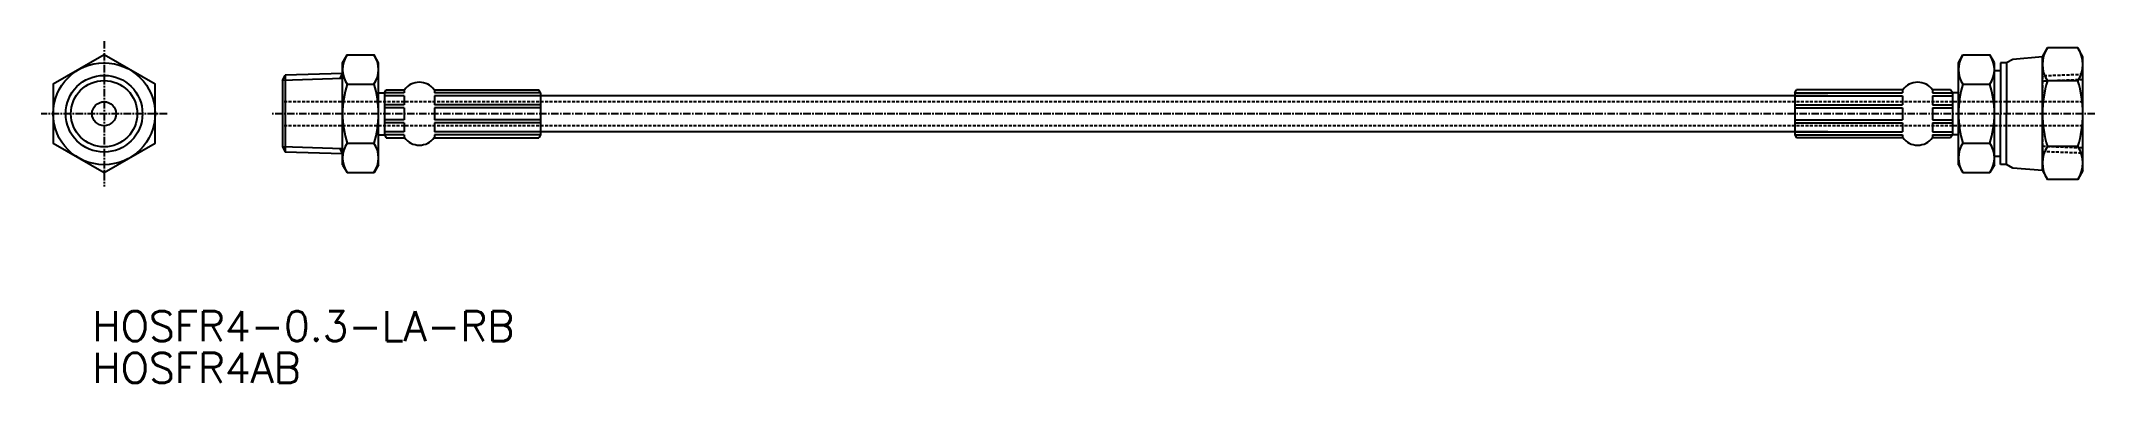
# Model space of a CAD drawing. Extents: x 35 to 377, y 104 to 161.
import ezdxf
from ezdxf.enums import TextEntityAlignment as Align

# ---------------------------------------------------------------- set-up
doc = ezdxf.new("R2010")
doc.units = 0
doc.linetypes.add('CENTER', pattern=[2, 1.25, -0.25, 0.25, -0.25])
doc.linetypes.add('DASHED', pattern=[0.75, 0.5, -0.25])
doc.layers.get('0').update_dxf_attribs({"linetype": 'CONTINUOUS'})
doc.layers.add('CENTER', color=1, linetype='CENTER')
doc.styles.get("Standard").update_dxf_attribs({"font": 'txt.shx', "bigfont": 'extfont.shx'})

msp = doc.modelspace()

# ---------------------------------------------------------------- linework, layer by layer
at = {"color": 7, "linetype": 'CONTINUOUS'}
for p, q in [((85.24, 156.98), (86, 158.3)), ((86, 158.3), (90.48, 158.3)), ((91.24, 156.98), (90.48, 158.3)), ((354.49, 156.98), (355.25, 158.3)), ((355.25, 158.3), (359.73, 158.3)), ((360.49, 156.98), (359.73, 158.3)), ((363.55, 157.55), (362.53, 156.96)), ((368.49, 157.98), (363.55, 157.55)), ((368.49, 157.98), (369.34, 159.45)), ((368.49, 138.98), (368.49, 157.98)), ((374.39, 159.45), (369.34, 159.45)), ((375.24, 157.98), (374.39, 159.45)), ((375.24, 138.98), (375.24, 157.98)), ((49.75, 155.85), (49.75, 155.85)), ((75.24, 154.02), (75.69, 154.89)), ((75.24, 154.02), (75.24, 142.95)), ((85.24, 155.19), (75.69, 154.89)), ((75.69, 154.89), (75.69, 142.08)), ((85.24, 139.98), (85.24, 156.98)), ((91.24, 139.98), (91.24, 156.98)), ((91.24, 139.98), (91.24, 156.98)), ((354.49, 139.98), (354.49, 156.98)), ((360.49, 139.98), (360.49, 156.98)), ((360.49, 139.98), (360.49, 156.98)), ((361.51, 155.61), (360.49, 155.61)), ((361.51, 156.96), (361.51, 155.61)), ((362.53, 156.96), (361.51, 156.96)), ((361.51, 155.61), (361.51, 148.48)), ((362.53, 156.96), (362.53, 148.48)), ((86, 153.39), (90.48, 153.39)), ((91.24, 151.98), (92.24, 151.98)), ((92.24, 151.98), (92.53, 152.48)), ((95.53, 151.98), (92.24, 151.98)), ((92.24, 151.98), (92.24, 144.98)), ((95.53, 151.48), (92.24, 151.48)), ((92.53, 152.48), (95.53, 152.48)), ((95.53, 152.48), (95.53, 151.98)), ((95.53, 151.48), (95.53, 149.98)), ((100.53, 152.48), (117.95, 152.48)), ((100.53, 152.48), (100.53, 151.98)), ((118.24, 151.98), (100.53, 151.98)), ((100.53, 151.48), (100.53, 149.98)), ((118.24, 151.48), (100.53, 151.48)), ((118.24, 151.98), (117.95, 152.48)), ((118.24, 151.98), (118.24, 144.98)), ((332.74, 151.48), (118.24, 151.48)), ((327.24, 151.98), (327.53, 152.48)), ((327.24, 151.98), (327.24, 144.98)), ((327.24, 151.98), (345.2, 151.98)), ((327.24, 151.48), (345.2, 151.48)), ((345.2, 152.48), (327.53, 152.48)), ((345.2, 152.48), (345.2, 151.98)), ((345.2, 151.48), (345.2, 149.98)), ((353.2, 152.48), (350.2, 152.48)), ((350.2, 152.48), (350.2, 151.98)), ((350.2, 151.98), (353.49, 151.98)), ((350.2, 151.48), (353.49, 151.48)), ((350.2, 151.48), (350.2, 149.98)), ((353.49, 151.98), (353.2, 152.48)), ((353.49, 151.98), (353.49, 144.98)), ((354.49, 151.98), (353.49, 151.98)), ((355.25, 153.39), (359.73, 153.39)), ((374.39, 153.97), (369.34, 153.97)), ((95.53, 149.98), (92.24, 149.98)), ((95.53, 149.48), (92.24, 149.48)), ((95.53, 147.48), (92.24, 147.48)), ((95.53, 149.48), (95.53, 147.48)), ((118.24, 149.98), (100.53, 149.98)), ((100.53, 149.48), (100.53, 147.48)), ((118.24, 149.48), (100.53, 149.48)), ((118.24, 147.48), (100.53, 147.48)), ((327.24, 149.98), (345.2, 149.98)), ((327.24, 149.48), (345.2, 149.48)), ((327.24, 147.48), (345.2, 147.48)), ((345.2, 149.48), (345.2, 147.48)), ((350.2, 149.98), (353.49, 149.98)), ((350.2, 149.48), (353.49, 149.48)), ((350.2, 149.48), (350.2, 147.48)), ((350.2, 147.48), (353.49, 147.48)), ((361.51, 141.36), (361.51, 148.48)), ((362.53, 140.01), (362.53, 148.48)), ((91.24, 144.98), (92.24, 144.98)), ((95.53, 146.98), (92.24, 146.98)), ((95.53, 145.48), (92.24, 145.48)), ((95.53, 144.98), (92.24, 144.98)), ((92.24, 144.98), (92.53, 144.48)), ((92.53, 144.48), (95.53, 144.48)), ((95.53, 146.98), (95.53, 145.48)), ((95.53, 144.98), (95.53, 144.48)), ((100.53, 146.98), (100.53, 145.48)), ((118.24, 146.98), (100.53, 146.98)), ((118.24, 145.48), (100.53, 145.48)), ((100.53, 144.98), (100.53, 144.48)), ((118.24, 144.98), (100.53, 144.98)), ((100.53, 144.48), (117.95, 144.48)), ((118.24, 144.98), (117.95, 144.48)), ((332.74, 145.48), (118.24, 145.48)), ((327.24, 146.98), (345.2, 146.98)), ((327.24, 145.48), (345.2, 145.48)), ((327.24, 144.98), (327.53, 144.48)), ((327.24, 144.98), (345.2, 144.98)), ((345.2, 144.48), (327.53, 144.48)), ((345.2, 146.98), (345.2, 145.48)), ((345.2, 144.98), (345.2, 144.48)), ((350.2, 146.98), (353.49, 146.98)), ((350.2, 146.98), (350.2, 145.48)), ((350.2, 145.48), (353.49, 145.48)), ((350.2, 144.98), (353.49, 144.98)), ((350.2, 144.98), (350.2, 144.48)), ((353.2, 144.48), (350.2, 144.48)), ((353.49, 144.98), (353.2, 144.48)), ((354.49, 144.98), (353.49, 144.98)), ((75.24, 142.95), (75.69, 142.08)), ((85.24, 141.78), (75.69, 142.08)), ((86, 143.58), (90.48, 143.58)), ((355.25, 143.58), (359.73, 143.58)), ((361.51, 141.36), (360.49, 141.36)), ((361.51, 140.01), (361.51, 141.36)), ((374.39, 143), (369.34, 143)), ((85.24, 139.98), (86, 138.67)), ((86, 138.67), (90.48, 138.67)), ((91.24, 139.98), (90.48, 138.67)), ((354.49, 139.98), (355.25, 138.67)), ((355.25, 138.67), (359.73, 138.67)), ((360.49, 139.98), (359.73, 138.67)), ((362.53, 140.01), (361.51, 140.01)), ((363.55, 139.42), (362.53, 140.01)), ((368.49, 138.98), (363.55, 139.42)), ((368.49, 138.98), (369.34, 137.52)), ((374.39, 137.52), (369.34, 137.52)), ((375.24, 138.98), (374.39, 137.52))]:
    msp.add_line(p, q, dxfattribs=at)
at = {"color": 3, "linetype": 'CONTINUOUS'}
for p, q in [((85.24, 154.33), (75.24, 154.02)), ((84.79, 154.32), (85.24, 155.19)), ((85.24, 142.64), (75.24, 142.95)), ((84.79, 142.65), (85.24, 141.78))]:
    msp.add_line(p, q, dxfattribs=at)
at = {"color": 3, "linetype": 'DASHED'}
for p, q in [((375.24, 155.02), (368.49, 154.77)), ((368.49, 154.77), (368.49, 142.2)), ((375.24, 154.16), (368.49, 153.91)), ((375.24, 150.48), (75.24, 150.48)), ((375.24, 146.48), (75.24, 146.48)), ((368.49, 143.06), (375.24, 142.81)), ((368.49, 142.2), (375.24, 141.95))]:
    msp.add_line(p, q, dxfattribs=at)
at = {"color": 7, "linetype": 'CONTINUOUS'}
msp.add_lwpolyline([(45.5, 158.3), (37, 153.39), (37, 143.58), (45.5, 138.67), (54, 143.58), (54, 153.39), (45.5, 158.3)], dxfattribs=at)
for radius in [8.5, 6.4, 2]:
    msp.add_circle((45.5, 148.48), radius, dxfattribs=at)
at = {"color": 3, "linetype": 'CONTINUOUS'}
msp.add_circle((45.5, 148.48), 5.53, dxfattribs=at)
at = {"color": 7, "linetype": 'CONTINUOUS'}
for centre, radius, start, end in [((89.58, 155.85), 4.34, 145.6157, 214.3843), ((86.89, 155.85), 4.34, 325.6157, 34.3843), ((358.83, 155.84), 4.34, 145.6157, 214.3843), ((356.14, 155.84), 4.34, 325.6157, 34.3843), ((373.34, 156.71), 4.86, 145.6158, 214.3842), ((370.38, 156.71), 4.86, 325.6158, 34.3842), ((101.48, 148.48), 16.24, 162.412, 197.588), ((75, 148.48), 16.24, 342.412, 17.588), ((98.03, 150.61), 3.12, 36.8699, 143.1301), ((347.7, 150.61), 3.12, 36.8699, 143.1301), ((370.73, 148.48), 16.24, 162.412, 197.588), ((344.25, 148.48), 16.24, 342.412, 17.588), ((386.64, 148.48), 18.15, 162.412, 197.588), ((357.09, 148.48), 18.15, 342.412, 17.588), ((98.03, 146.36), 3.12, 216.8699, 323.1301), ((347.7, 146.36), 3.12, 216.8699, 323.1301), ((89.58, 141.12), 4.34, 145.6157, 214.3843), ((86.89, 141.12), 4.34, 325.6157, 34.3843), ((358.83, 141.12), 4.34, 145.6157, 214.3843), ((356.14, 141.12), 4.34, 325.6157, 34.3843), ((373.34, 140.26), 4.86, 145.6158, 214.3842), ((370.38, 140.26), 4.86, 325.6158, 34.3842)]:
    msp.add_arc(centre, radius, start, end, dxfattribs=at)
at = {"layer": 'CENTER', "color": 1, "linetype": 'CENTER'}
for p, q in [((45.5, 160.61), (45.5, 136.36)), ((56, 148.48), (35, 148.48)), ((377.24, 148.48), (73.24, 148.48))]:
    msp.add_line(p, q, dxfattribs=at)

# ---------------------------------------------------------------- texts
at = {"color": 7, "linetype": 'CONTINUOUS'}
for s, p in [('HOSFR4-0.3-LA-RB', (43.57, 113.06)), ('HOSFR4AB', (43.57, 106.06))]:
    msp.add_text(s, height=5, dxfattribs=at).set_placement(p, align=Align.MIDDLE_LEFT)

doc.saveas('drawing.dxf')
